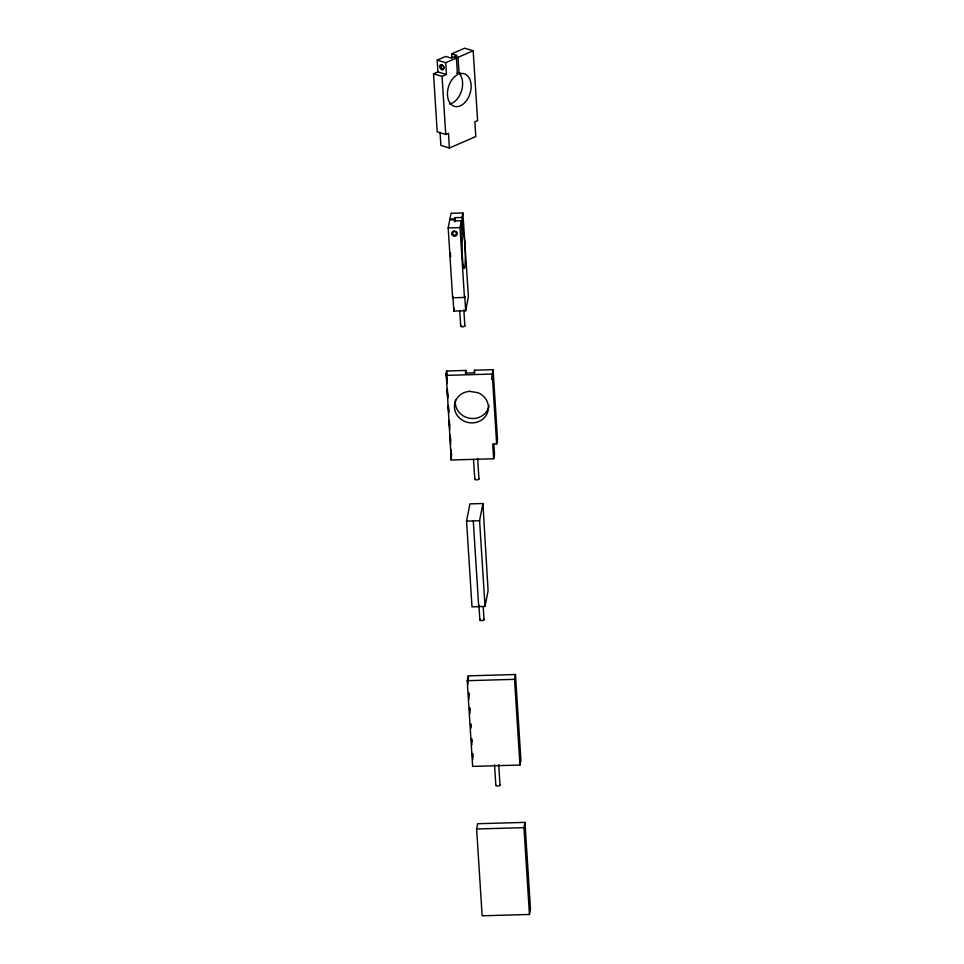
<?xml version="1.0" encoding="UTF-8"?>
<svg xmlns="http://www.w3.org/2000/svg" width="964" height="964" viewBox="0 0 964 964"><rect width="100%" height="100%" fill="white"/><g stroke="black" fill="none" stroke-linecap="round" stroke-linejoin="round"><path stroke-width="1.45" d="M452.622 297.804L452.911 296.334L453.839 311.047L465.672 310.709L464.744 295.996L464.455 297.466L452.622 297.804L448.188 227.914L449.754 219.864L454.478 219.732L454.261 220.901L461.346 220.696L462.274 240.108A17.027 1.506 88.4 0 0 463.467 266.654A17.027 1.506 88.4 0 0 465.299 254.942A17.027 1.506 88.4 0 0 463.154 234.469L461.973 217.478L462.865 212.948L451.032 213.285L449.923 218.985L454.659 218.852L454.875 217.683L461.973 217.478M464.455 297.466L460.021 227.576L461.346 220.696M453.839 311.047L454.393 308.239M446.814 383.431L446.561 370.995L465.877 370.441L466.058 373.309M493.857 444.079L494.508 454.381L493.664 458.768L451.236 459.985L446.163 373.044M465.672 310.709L468.408 296.671L462.865 212.948M465.877 370.441L465.359 373.08L474.035 372.827L474.553 370.2L493.086 369.67L497.52 439.56L496.665 443.946L492.724 444.055L493.664 458.768M451.236 459.985L451.056 450.224M496.665 443.946L492.23 374.056L493.086 369.67M466.552 521.138L469.914 503.883L482.928 503.509L488.085 590.679L485.025 606.416L471.999 606.85L466.552 521.138L479.578 520.717L482.928 503.509M478.71 606.597L473.276 520.897M467.215 680.692L468.299 675.86L515.463 674.511L520.909 760.222L519.97 765.042L472.649 766.392L467.215 680.692L514.523 679.343L515.463 674.511M476.626 828.992L477.65 823.726L524.97 822.376L530.477 909.185L529.453 914.45L482.145 915.8L476.626 828.992L523.946 827.642L524.97 822.376M492.134 375.912L492.315 379.744L492.134 378.9M437.174 60.142L445.693 62.696L446.44 74.469L437.921 71.914L437.174 60.142L445.681 56.442L450.803 57.973L452.996 57.021L456.406 58.045L457.466 74.65L454.598 76.674A17.027 11.279 -73.3 0 0 449.995 103.064A17.027 11.279 -73.3 0 0 468.805 96.689A17.027 11.279 -73.3 0 0 463.66 73.601L456.84 73.372M452.008 58.105L451.73 53.815L464.648 48.2L473.167 50.755L477.614 120.645L474.866 121.838L475.794 136.551L449.417 148.01L440.897 145.456L440.054 132.213M445.693 62.696L456.406 58.045M451.73 53.815L456.852 55.346L454.647 56.298L458.057 57.322L473.167 50.755M449.417 148.01L448.489 133.297L445.742 134.502L437.21 131.935L433.523 73.818L437.921 71.914M433.523 73.818L442.054 76.373L446.44 74.469M448.188 227.914L460.021 227.576M445.862 375.382L492.23 374.056M459.069 72.866L461.346 73.553M514.523 679.343L519.97 765.042M523.946 827.642L529.453 914.45M458.057 57.322L459.117 74.047M474.553 370.2L474.734 373.056M498.701 764.609L500.003 785.214M477.638 458.418L478.951 479.012M479.578 520.717L485.025 606.416M494.532 764.729L495.833 785.323M483.193 606.549L484.024 619.792M473.565 460.009L474.782 479.132M463.841 309.781L464.865 325.965M454.875 217.683L455.068 220.636M454.659 218.852L454.839 221.816M478.927 605.187L479.855 619.9M459.768 311.372L460.696 326.085M442.054 76.373L445.742 134.502M468.299 675.86L468.492 678.813M468.034 681.15L467.697 678.198L468.07 684.115M468.793 692.971L468.974 695.924M469.721 707.745L469.914 710.709M470.757 724L470.95 726.964M471.697 738.786L471.89 741.738M472.637 753.559L472.818 756.511M468.637 692.971L469.01 698.888M469.564 707.757L469.95 713.661M470.601 724.012L470.878 728.447M471.541 738.786L471.914 744.702M472.481 753.559L472.854 759.475M446.561 370.995L446.838 375.454M446.32 373.044L446.79 380.455M447.356 389.372L447.826 396.782M448.393 405.687L448.766 411.628M449.332 420.533L449.706 426.474M450.272 435.379L450.646 441.319M451.212 450.224L451.598 456.153M447.2 389.372L447.754 398.277M448.236 405.699L448.706 413.122M449.176 420.545L449.742 429.45M450.116 435.379L450.682 444.284M489.085 405.374A17.027 15.773 11 0 1 469.866 418.292A17.027 15.773 11 0 1 455.454 400.012M450.61 257.111A17.027 1.506 88.4 0 1 450.417 252.749M460.057 74.481A17.027 11.279 -73.3 0 1 461.117 92.086A17.027 11.279 -73.3 0 1 449.393 104.016M464.371 325.434A2.097 0.771 -3.6 0 1 464.154 326.531A2.097 0.771 -3.6 0 1 461.202 326.615A2.097 0.771 -3.6 0 1 461.419 325.519M478.747 478.638A2.097 0.771 -3.6 0 1 477.939 479.674A2.097 0.771 -3.6 0 1 475.168 479.614A2.097 0.771 -3.6 0 1 475.493 478.566M483.53 619.262A2.097 0.771 -3.6 0 1 483.313 620.346A2.097 0.771 -3.6 0 1 480.361 620.43A2.097 0.771 -3.6 0 1 480.578 619.346M499.798 784.829A2.097 0.771 -3.6 0 1 498.051 786.021A2.097 0.771 -3.6 0 1 495.942 785.13M492.785 375.996C493.074 388.227 493.64 372.405 492.785 375.996M469.384 391.324L465.082 392.228A17.027 15.773 11 0 0 457.828 416.207A17.027 15.773 11 0 0 484.784 417.195A17.027 15.773 11 0 0 478.084 392.709L469.384 391.324M453.225 234.674A1.976 1.832 11 0 0 456.466 233.758A1.976 1.832 11 0 0 453.911 231.577A1.976 1.832 11 0 0 453.225 234.674M452.333 235.204A2.772 2.567 11 0 0 457.069 234.601A2.772 2.567 11 0 0 454.032 231.071A2.772 2.567 11 0 0 452.333 235.204M440.958 66.179A1.976 1.289 66.5 0 0 442.838 68.95A1.976 1.289 66.5 0 0 443.283 66.07A1.976 1.289 66.5 0 0 440.958 66.179M439.837 66.058A2.772 1.808 66.5 0 0 442.476 69.95A2.772 1.808 66.5 0 0 443.103 65.901A2.772 1.808 66.5 0 0 439.837 66.058"/></g></svg>
